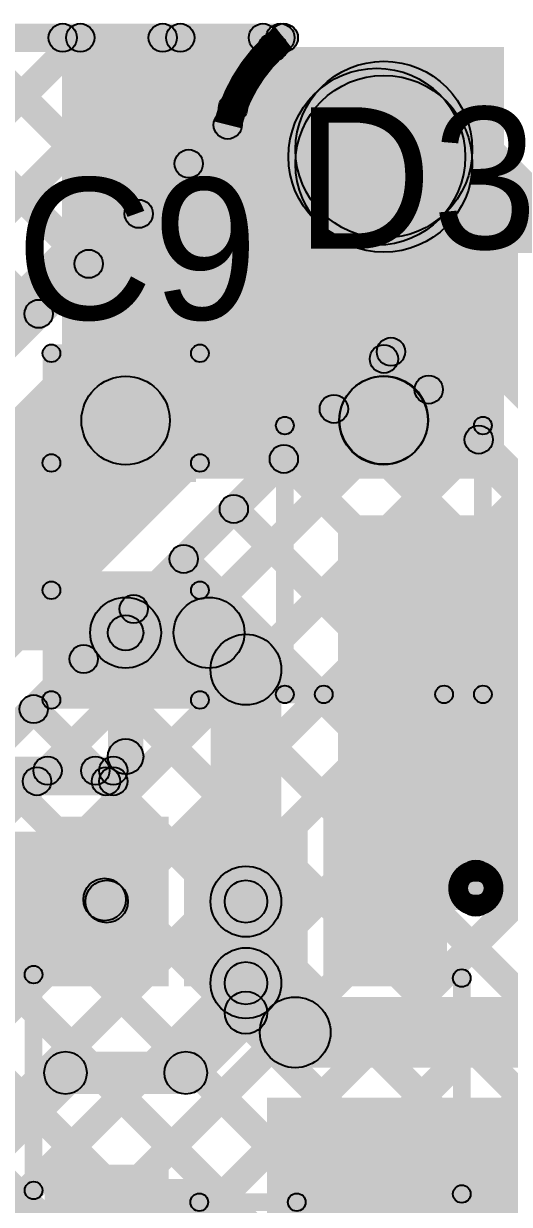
# Model space of a CAD drawing. Header units: millimetres. Extents: x 0.01 to 3.4, y 0.01 to 2.05.
# Drawn here: x 2.3212 to 2.4585, y 0.9458 to 1.2796 of the extents above; entities that cross this region are included whole.
import ezdxf

# ---------------------------------------------------------------- set-up
doc = ezdxf.new("R2010")
doc.units = ezdxf.units.MM
doc.header["$MEASUREMENT"] = 0
for name, color, linetype in [('BottomLayer', 5, 'Continuous'), ('TopLayer', 1, 'Continuous'), ('TopOverlay', 2, 'Continuous'), ('TopPaste', 8, 'Continuous'), ('TopSolder', 216, 'Continuous'), ('ViaHoleLayer', 16, 'Continuous')]:
    doc.layers.add(name, color=color, linetype=linetype)

# ---------------------------------------------------------------- blocks, each defined once
blk = doc.blocks.new('SOT23_5_14')
at = {"layer": 'TopLayer'}
for points in [[(-0.02921, 0.05287), (-0.02921, 0.02587), (-0.06921, 0.02587), (-0.06921, 0.05287)], [(0.06921, 0.05287), (0.06921, 0.02587), (0.02921, 0.02587), (0.02921, 0.05287)], [(-0.02921, 0.0135), (-0.02921, -0.0135), (-0.06921, -0.0135), (-0.06921, 0.0135)], [(-0.02921, -0.02587), (-0.02921, -0.05287), (-0.06921, -0.05287), (-0.06921, -0.02587)], [(0.06921, -0.02587), (0.06921, -0.05287), (0.02921, -0.05287), (0.02921, -0.02587)]]:
    blk.add_hatch(color=1, dxfattribs=at).paths.add_polyline_path(points)
at = {"layer": 'TopOverlay'}
h = blk.add_hatch(color=2, dxfattribs=at)
edge = h.paths.add_edge_path()
edge.add_arc((-0.05581, 0.065), 0.005, 0, 360)
h = blk.add_hatch(color=2, dxfattribs=at)
edge = h.paths.add_edge_path()
edge.add_arc((-0.05019, 0.065), 0.005, 0, 360)
h = blk.add_hatch(color=2, dxfattribs=at)
edge = h.paths.add_edge_path()
edge.add_arc((-0.02756, 0.06102), 0.0025, 0, 360)
for points in [[(0.03346, 0.06352), (0.03346, 0.05852), (-0.02756, 0.05852), (-0.02756, 0.06352)], [(0.03829, -0.01319), (0.03329, -0.01319), (0.03329, 0.01437), (0.03829, 0.01437)], [(0.03246, -0.05752), (0.03246, -0.06252), (-0.02856, -0.06252), (-0.02856, -0.05752)]]:
    blk.add_hatch(color=2, dxfattribs=at).paths.add_polyline_path(points)
h = blk.add_hatch(color=2, dxfattribs=at)
edge = h.paths.add_edge_path()
edge.add_arc((0.03346, 0.06102), 0.0025, 0, 360)
h = blk.add_hatch(color=2, dxfattribs=at)
edge = h.paths.add_edge_path()
edge.add_arc((0.03579, 0.01437), 0.0025, 0, 360)
h = blk.add_hatch(color=2, dxfattribs=at)
edge = h.paths.add_edge_path()
edge.add_arc((0.03579, -0.01319), 0.0025, 0, 360)
h = blk.add_hatch(color=2, dxfattribs=at)
edge = h.paths.add_edge_path()
edge.add_arc((-0.02856, -0.06002), 0.0025, 0, 360)
h = blk.add_hatch(color=2, dxfattribs=at)
edge = h.paths.add_edge_path()
edge.add_arc((0.03246, -0.06002), 0.0025, 0, 360)
at = {"layer": 'TopPaste'}
for points in [[(-0.02921, 0.05287), (-0.02921, 0.02587), (-0.06921, 0.02587), (-0.06921, 0.05287)], [(0.06921, 0.05287), (0.06921, 0.02587), (0.02921, 0.02587), (0.02921, 0.05287)], [(-0.02921, 0.0135), (-0.02921, -0.0135), (-0.06921, -0.0135), (-0.06921, 0.0135)], [(-0.02921, -0.02587), (-0.02921, -0.05287), (-0.06921, -0.05287), (-0.06921, -0.02587)], [(0.06921, -0.02587), (0.06921, -0.05287), (0.02921, -0.05287), (0.02921, -0.02587)]]:
    blk.add_hatch(color=8, dxfattribs=at).paths.add_polyline_path(points)
at = {"layer": 'TopSolder'}
for points in [[(-0.02521, 0.05687), (-0.02521, 0.02187), (-0.07321, 0.02187), (-0.07321, 0.05687)], [(0.07321, 0.05687), (0.07321, 0.02187), (0.02521, 0.02187), (0.02521, 0.05687)], [(-0.02521, 0.0175), (-0.02521, -0.0175), (-0.07321, -0.0175), (-0.07321, 0.0175)], [(-0.02521, -0.02187), (-0.02521, -0.05687), (-0.07321, -0.05687), (-0.07321, -0.02187)], [(0.07321, -0.02187), (0.07321, -0.05687), (0.02521, -0.05687), (0.02521, -0.02187)]]:
    blk.add_hatch(color=216, dxfattribs=at).paths.add_polyline_path(points)
at = {"layer": 'TopOverlay', "const_width": 0.01}
blk.add_lwpolyline([(-0.05019, 0.065, 1), (-0.05581, 0.065, 1)], format="xyb", close=True, dxfattribs=at)
at = {"layer": 'TopOverlay'}
for centre, radius in [((-0.05581, 0.065), 0.005), ((-0.05019, 0.065), 0.005), ((-0.02756, 0.06102), 0.0025), ((0.03346, 0.06102), 0.0025), ((0.03579, 0.01437), 0.0025), ((0.03579, -0.01319), 0.0025), ((-0.02856, -0.06002), 0.0025), ((0.03246, -0.06002), 0.0025)]:
    blk.add_circle(centre, radius, dxfattribs=at)
blk = doc.blocks.new('SDM2U20SD3_7_28')
at = {"layer": 'TopLayer'}
for points in [[(-0.02992, -0.00886), (-0.05315, -0.00886), (-0.05315, 0.00886), (-0.02992, 0.00886)], [(0.05315, -0.00886), (0.02992, -0.00886), (0.02992, 0.00886), (0.05315, 0.00886)]]:
    blk.add_hatch(color=1, dxfattribs=at).paths.add_polyline_path(points)
at = {"layer": 'TopOverlay'}
h = blk.add_hatch(color=2, dxfattribs=at)
edge = h.paths.add_edge_path()
edge.add_arc((-0.036, 0.028), 0.0025, 0, 360)
h = blk.add_hatch(color=2, dxfattribs=at)
edge = h.paths.add_edge_path()
edge.add_arc((-0.036, 0.028), 0.0025, 0, 360)
for points in [[(-0.036, 0.0255), (-0.036, 0.0305), (0.04, 0.0305), (0.04, 0.0255)], [(-0.0385, 0.028), (-0.0335, 0.028), (-0.0335, 0.017), (-0.0385, 0.017)], [(0.04, 0.012), (0.08, 0.012), (0.08, 0.03), (0.04, 0.03)], [(0.056, -0.013), (0.08, -0.013), (0.08, 0.013), (0.056, 0.013)], [(0.04, -0.03), (0.08, -0.03), (0.08, -0.012), (0.04, -0.012)], [(-0.0385, -0.017), (-0.0335, -0.017), (-0.0335, -0.028), (-0.0385, -0.028)], [(-0.036, -0.0305), (-0.036, -0.0255), (0.04, -0.0255), (0.04, -0.0305)]]:
    blk.add_hatch(color=2, dxfattribs=at).paths.add_polyline_path(points)
h = blk.add_hatch(color=2, dxfattribs=at)
edge = h.paths.add_edge_path()
edge.add_arc((0.04, 0.028), 0.0025, 0, 360)
h = blk.add_hatch(color=2, dxfattribs=at)
edge = h.paths.add_edge_path()
edge.add_arc((-0.036, 0.017), 0.0025, 0, 360)
h = blk.add_hatch(color=2, dxfattribs=at)
edge = h.paths.add_edge_path()
edge.add_arc((-0.036, -0.017), 0.0025, 0, 360)
h = blk.add_hatch(color=2, dxfattribs=at)
edge = h.paths.add_edge_path()
edge.add_arc((-0.036, -0.028), 0.0025, 0, 360)
h = blk.add_hatch(color=2, dxfattribs=at)
edge = h.paths.add_edge_path()
edge.add_arc((-0.036, -0.028), 0.0025, 0, 360)
h = blk.add_hatch(color=2, dxfattribs=at)
edge = h.paths.add_edge_path()
edge.add_arc((0.04, -0.028), 0.0025, 0, 360)
at = {"layer": 'TopPaste'}
for points in [[(-0.02992, -0.00886), (-0.05315, -0.00886), (-0.05315, 0.00886), (-0.02992, 0.00886)], [(0.05315, -0.00886), (0.02992, -0.00886), (0.02992, 0.00886), (0.05315, 0.00886)]]:
    blk.add_hatch(color=8, dxfattribs=at).paths.add_polyline_path(points)
at = {"layer": 'TopSolder'}
for points in [[(-0.02592, -0.01286), (-0.05715, -0.01286), (-0.05715, 0.01286), (-0.02592, 0.01286)], [(0.05715, -0.01286), (0.02592, -0.01286), (0.02592, 0.01286), (0.05715, 0.01286)]]:
    blk.add_hatch(color=216, dxfattribs=at).paths.add_polyline_path(points)
at = {"layer": 'TopOverlay'}
for centre in [(-0.036, 0.028), (-0.036, 0.028), (0.04, 0.028), (-0.036, 0.017), (-0.036, -0.017), (-0.036, -0.028), (-0.036, -0.028), (0.04, -0.028)]:
    blk.add_circle(centre, 0.0025, dxfattribs=at)
blk = doc.blocks.new('C__0603_30')
at = {"layer": 'TopLayer'}
for points in [[(-0.015, 0.0175), (-0.015, -0.0175), (-0.045, -0.0175), (-0.045, 0.0175)], [(0.045, 0.0175), (0.045, -0.0175), (0.015, -0.0175), (0.015, 0.0175)]]:
    blk.add_hatch(color=1, dxfattribs=at).paths.add_polyline_path(points)
at = {"layer": 'TopOverlay'}
h = blk.add_hatch(color=2, dxfattribs=at)
edge = h.paths.add_edge_path()
edge.add_arc((-0.049, 0.021), 0.0025, 0, 360)
h = blk.add_hatch(color=2, dxfattribs=at)
edge = h.paths.add_edge_path()
edge.add_arc((-0.049, 0.021), 0.0025, 0, 360)
for points in [[(-0.018, 0.0235), (-0.018, 0.0185), (-0.049, 0.0185), (-0.049, 0.0235)], [(0.049, 0.0235), (0.049, 0.0185), (0.018, 0.0185), (0.018, 0.0235)], [(-0.0465, -0.021), (-0.0515, -0.021), (-0.0515, 0.021), (-0.0465, 0.021)], [(0.0515, -0.021), (0.0465, -0.021), (0.0465, 0.021), (0.0515, 0.021)], [(-0.018, -0.0185), (-0.018, -0.0235), (-0.049, -0.0235), (-0.049, -0.0185)], [(0.049, -0.0185), (0.049, -0.0235), (0.018, -0.0235), (0.018, -0.0185)]]:
    blk.add_hatch(color=2, dxfattribs=at).paths.add_polyline_path(points)
h = blk.add_hatch(color=2, dxfattribs=at)
edge = h.paths.add_edge_path()
edge.add_arc((-0.018, 0.021), 0.0025, 0, 360)
h = blk.add_hatch(color=2, dxfattribs=at)
edge = h.paths.add_edge_path()
edge.add_arc((0.018, 0.021), 0.0025, 0, 360)
h = blk.add_hatch(color=2, dxfattribs=at)
edge = h.paths.add_edge_path()
edge.add_arc((0.049, 0.021), 0.0025, 0, 360)
h = blk.add_hatch(color=2, dxfattribs=at)
edge = h.paths.add_edge_path()
edge.add_arc((0.049, 0.021), 0.0025, 0, 360)
h = blk.add_hatch(color=2, dxfattribs=at)
edge = h.paths.add_edge_path()
edge.add_arc((-0.049, -0.021), 0.0025, 0, 360)
h = blk.add_hatch(color=2, dxfattribs=at)
edge = h.paths.add_edge_path()
edge.add_arc((-0.049, -0.021), 0.0025, 0, 360)
h = blk.add_hatch(color=2, dxfattribs=at)
edge = h.paths.add_edge_path()
edge.add_arc((-0.018, -0.021), 0.0025, 0, 360)
h = blk.add_hatch(color=2, dxfattribs=at)
edge = h.paths.add_edge_path()
edge.add_arc((0.018, -0.021), 0.0025, 0, 360)
h = blk.add_hatch(color=2, dxfattribs=at)
edge = h.paths.add_edge_path()
edge.add_arc((0.049, -0.021), 0.0025, 0, 360)
h = blk.add_hatch(color=2, dxfattribs=at)
edge = h.paths.add_edge_path()
edge.add_arc((0.049, -0.021), 0.0025, 0, 360)
at = {"layer": 'TopPaste'}
for points in [[(-0.015, 0.0175), (-0.015, -0.0175), (-0.045, -0.0175), (-0.045, 0.0175)], [(0.045, 0.0175), (0.045, -0.0175), (0.015, -0.0175), (0.015, 0.0175)]]:
    blk.add_hatch(color=8, dxfattribs=at).paths.add_polyline_path(points)
at = {"layer": 'TopSolder'}
for points in [[(-0.01264, 0.01986), (-0.01264, -0.01986), (-0.04736, -0.01986), (-0.04736, 0.01986)], [(0.04736, 0.01986), (0.04736, -0.01986), (0.01264, -0.01986), (0.01264, 0.01986)]]:
    blk.add_hatch(color=216, dxfattribs=at).paths.add_polyline_path(points)
at = {"layer": 'TopOverlay'}
for centre in [(-0.049, 0.021), (-0.049, 0.021), (-0.018, 0.021), (0.018, 0.021), (0.049, 0.021), (0.049, 0.021), (-0.049, -0.021), (-0.049, -0.021), (-0.018, -0.021), (0.018, -0.021), (0.049, -0.021), (0.049, -0.021)]:
    blk.add_circle(centre, 0.0025, dxfattribs=at)

msp = doc.modelspace()

# ---------------------------------------------------------------- hatches: boundary and pattern name
at = {"layer": 'BottomLayer'}
for points in [[(2.21979, 1.27163), (2.21979, 1.27963), (2.39471, 1.27963), (2.39471, 1.27163)], [(2.14383, 1.04837), (2.13817, 1.05403), (2.3626, 1.27846), (2.36826, 1.2728)], [(2.14383, 1.02009), (2.13817, 1.02575), (2.39089, 1.27846), (2.39654, 1.2728)], [(2.14383, 1.07666), (2.13817, 1.08231), (2.33432, 1.27846), (2.33998, 1.2728)], [(2.24454, 1.2728), (2.25019, 1.27846), (2.32825, 1.2004), (2.32259, 1.19475)], [(2.27282, 1.2728), (2.27848, 1.27846), (2.34239, 1.21455), (2.33674, 1.20889)], [(2.30111, 1.2728), (2.30676, 1.27846), (2.35653, 1.22869), (2.35088, 1.22303)], [(2.32939, 1.2728), (2.33505, 1.27846), (2.37068, 1.24283), (2.36502, 1.23717)], [(2.35767, 1.2728), (2.36333, 1.27846), (2.38316, 1.25863), (2.37751, 1.25297)], [(2.38596, 1.2728), (2.39161, 1.27846), (2.39438, 1.2757), (2.38872, 1.27004)], [(2.43868, 1.22432), (2.40332, 1.25968), (2.40532, 1.26168), (2.44068, 1.22632)], [(2.40532, 1.22632), (2.44068, 1.26168), (2.86718, 0.83518), (2.83182, 0.79982)], [(2.25868, 1.04032), (2.22332, 1.07568), (2.40532, 1.25768), (2.44068, 1.22232)], [(2.21625, 1.08275), (2.21059, 1.08841), (2.37603, 1.25384), (2.38169, 1.24818)], [(2.28283, 1.03902), (2.27717, 1.04467), (2.42217, 1.18967), (2.42783, 1.18402)], [(2.42217, 1.18402), (2.42783, 1.18967), (2.80809, 0.80941), (2.80243, 0.80376)], [(2.42017, 1.18202), (2.42583, 1.18768), (2.80996, 0.80355), (2.8043, 0.79789)], [(2.28283, 1.01767), (2.27717, 1.02332), (2.43285, 1.179), (2.4385, 1.17334)], [(2.40603, 1.16788), (2.41169, 1.17353), (2.96278, 0.62245), (2.95712, 0.61679)], [(2.28747, 0.99402), (2.28181, 0.99968), (2.44699, 1.16486), (2.45265, 1.1592)], [(2.39189, 1.15374), (2.39755, 1.15939), (2.94854, 0.6084), (2.94288, 0.60274)], [(2.28611, 0.96438), (2.28046, 0.97004), (2.46113, 1.15071), (2.46679, 1.14506)], [(2.37775, 1.13959), (2.3834, 1.14525), (2.94146, 0.5872), (2.9358, 0.58154)], [(2.14383, 0.79381), (2.13817, 0.79947), (2.47527, 1.13657), (2.48093, 1.13092)], [(2.36361, 1.12545), (2.36926, 1.13111), (2.94783, 0.55254), (2.94217, 0.54688)], [(2.14383, 0.76553), (2.13817, 0.77119), (2.48942, 1.12243), (2.49507, 1.11677)], [(2.34946, 1.11131), (2.35512, 1.11697), (2.94783, 0.52426), (2.94217, 0.5186)], [(2.14383, 0.73725), (2.13817, 0.7429), (2.50356, 1.10829), (2.50921, 1.10263)], [(2.33532, 1.09717), (2.34098, 1.10282), (2.94783, 0.49597), (2.94217, 0.49032)], [(2.14383, 0.70896), (2.13817, 0.71462), (2.5177, 1.09415), (2.52336, 1.08849)], [(2.32118, 1.08302), (2.32684, 1.08868), (2.94783, 0.46769), (2.94217, 0.46203)], [(2.14383, 0.68068), (2.13817, 0.68633), (2.53184, 1.08), (2.5375, 1.07435)], [(2.30704, 1.06888), (2.31269, 1.07454), (2.94783, 0.4394), (2.94217, 0.43375)], [(2.14383, 0.65239), (2.13817, 0.65805), (2.54598, 1.06586), (2.55164, 1.0602)], [(2.2929, 1.05474), (2.29855, 1.0604), (2.94783, 0.41112), (2.94217, 0.40547)], [(2.14383, 0.62411), (2.13817, 0.62976), (2.56013, 1.05172), (2.56578, 1.04606)], [(2.27875, 1.0406), (2.28441, 1.04626), (2.94201, 0.38866), (2.93635, 0.383)], [(2.27717, 1.0139), (2.28283, 1.01955), (3.26355, 0.03883), (3.2579, 0.03317)], [(2.28362, 0.97916), (2.28928, 0.98482), (3.23527, 0.03883), (3.22961, 0.03317)]]:
    msp.add_hatch(color=5, dxfattribs=at).paths.add_polyline_path(points)
h = msp.add_hatch(color=5, dxfattribs=at)
edge = h.paths.add_edge_path()
edge.add_arc((2.33222, 1.27563), 0.004, 0, 360)
h = msp.add_hatch(color=5, dxfattribs=at)
edge = h.paths.add_edge_path()
edge.add_arc((2.33715, 1.27563), 0.004, 0, 360)
h = msp.add_hatch(color=5, dxfattribs=at)
edge = h.paths.add_edge_path()
edge.add_arc((2.3605, 1.27563), 0.004, 0, 360)
h = msp.add_hatch(color=5, dxfattribs=at)
edge = h.paths.add_edge_path()
edge.add_arc((2.36543, 1.27563), 0.004, 0, 360)
h = msp.add_hatch(color=5, dxfattribs=at)
edge = h.paths.add_edge_path()
edge.add_arc((2.38879, 1.27563), 0.004, 0, 360)
h = msp.add_hatch(color=5, dxfattribs=at)
edge = h.paths.add_edge_path()
edge.add_arc((2.39372, 1.27563), 0.004, 0, 360)
h = msp.add_hatch(color=5, dxfattribs=at)
edge = h.paths.add_edge_path()
edge.add_arc((2.39471, 1.27563), 0.004, 0, 360)
h = msp.add_hatch(color=5, dxfattribs=at)
edge = h.paths.add_edge_path()
edge.add_arc((2.39471, 1.27563), 0.004, 0, 360)
h = msp.add_hatch(color=5, dxfattribs=at)
edge = h.paths.add_edge_path()
edge.add_arc((2.39155, 1.27287), 0.004, 0, 360)
h = msp.add_hatch(color=5, dxfattribs=at)
edge = h.paths.add_edge_path()
edge.add_arc((2.423, 1.24), 0.0315, 0, 360)
h = msp.add_hatch(color=5, dxfattribs=at)
edge = h.paths.add_edge_path()
edge.add_arc((2.423, 1.244), 0.025, 0, 360)
h = msp.add_hatch(color=5, dxfattribs=at)
edge = h.paths.add_edge_path()
edge.add_arc((2.423, 1.244), 0.025, 0, 360)
h = msp.add_hatch(color=5, dxfattribs=at)
edge = h.paths.add_edge_path()
edge.add_arc((2.421, 1.242), 0.025, 0, 360)
h = msp.add_hatch(color=5, dxfattribs=at)
edge = h.paths.add_edge_path()
edge.add_arc((2.423, 1.24), 0.025, 0, 360)
h = msp.add_hatch(color=5, dxfattribs=at)
edge = h.paths.add_edge_path()
edge.add_arc((2.38034, 1.2558), 0.004, 0, 360)
h = msp.add_hatch(color=5, dxfattribs=at)
edge = h.paths.add_edge_path()
edge.add_arc((2.37886, 1.25101), 0.004, 0, 360)
h = msp.add_hatch(color=5, dxfattribs=at)
edge = h.paths.add_edge_path()
edge.add_arc((2.37886, 1.25101), 0.004, 0, 360)
h = msp.add_hatch(color=5, dxfattribs=at)
edge = h.paths.add_edge_path()
edge.add_arc((2.36785, 1.24), 0.004, 0, 360)
h = msp.add_hatch(color=5, dxfattribs=at)
edge = h.paths.add_edge_path()
edge.add_arc((2.35371, 1.22586), 0.004, 0, 360)
h = msp.add_hatch(color=5, dxfattribs=at)
edge = h.paths.add_edge_path()
edge.add_arc((2.33956, 1.21172), 0.004, 0, 360)
h = msp.add_hatch(color=5, dxfattribs=at)
edge = h.paths.add_edge_path()
edge.add_arc((2.32542, 1.19758), 0.004, 0, 360)
h = msp.add_hatch(color=5, dxfattribs=at)
edge = h.paths.add_edge_path()
edge.add_arc((2.423, 1.18485), 0.004, 0, 360)
h = msp.add_hatch(color=5, dxfattribs=at)
edge = h.paths.add_edge_path()
edge.add_arc((2.425, 1.18685), 0.004, 0, 360)
h = msp.add_hatch(color=5, dxfattribs=at)
edge = h.paths.add_edge_path()
edge.add_arc((2.425, 1.18685), 0.004, 0, 360)
h = msp.add_hatch(color=5, dxfattribs=at)
edge = h.paths.add_edge_path()
edge.add_arc((2.43568, 1.17617), 0.004, 0, 360)
h = msp.add_hatch(color=5, dxfattribs=at)
edge = h.paths.add_edge_path()
edge.add_arc((2.40886, 1.17071), 0.004, 0, 360)
h = msp.add_hatch(color=5, dxfattribs=at)
edge = h.paths.add_edge_path()
edge.add_arc((2.44982, 1.16203), 0.004, 0, 360)
h = msp.add_hatch(color=5, dxfattribs=at)
edge = h.paths.add_edge_path()
edge.add_arc((2.39472, 1.15656), 0.004, 0, 360)
h = msp.add_hatch(color=5, dxfattribs=at)
edge = h.paths.add_edge_path()
edge.add_arc((2.38058, 1.14242), 0.004, 0, 360)
h = msp.add_hatch(color=5, dxfattribs=at)
edge = h.paths.add_edge_path()
edge.add_arc((2.36643, 1.12828), 0.004, 0, 360)
h = msp.add_hatch(color=5, dxfattribs=at)
edge = h.paths.add_edge_path()
edge.add_arc((2.35229, 1.11414), 0.004, 0, 360)
h = msp.add_hatch(color=5, dxfattribs=at)
edge = h.paths.add_edge_path()
edge.add_arc((2.33815, 1.1), 0.004, 0, 360)
h = msp.add_hatch(color=5, dxfattribs=at)
edge = h.paths.add_edge_path()
edge.add_arc((2.32401, 1.08585), 0.004, 0, 360)
at = {"layer": 'TopLayer'}
for points in [[(2.332, 1.151), (2.457, 1.151), (2.457, 1.273), (2.332, 1.273)], [(2.35, 1.15493), (2.35, 1.17993), (2.42289, 1.17993), (2.42289, 1.15493)], [(2.43173, 1.15859), (2.41405, 1.17626), (2.41416, 1.17637), (2.43184, 1.1587)], [(2.70142, 1.029), (2.70142, 1.14061), (2.41, 1.14061), (2.41, 1.029)], [(2.35, 1.09743), (2.35, 1.11743), (2.37357, 1.11743), (2.37357, 1.09743)], [(2.3125, 1.10243), (2.3125, 1.11243), (2.35, 1.11243), (2.35, 1.10243)], [(2.3665, 1.10035), (2.38065, 1.1145), (2.39107, 1.10407), (2.37693, 1.08993)], [(2.355, 1.07243), (2.345, 1.07243), (2.345, 1.10743), (2.355, 1.10743)], [(2.394, 1.03143), (2.374, 1.03143), (2.374, 1.097), (2.394, 1.097)], [(2.3085, 1.06443), (2.3085, 1.07243), (2.3465, 1.07243), (2.3465, 1.06443)], [(2.31713, 1.06143), (2.31713, 1.06943), (2.3465, 1.06943), (2.3465, 1.06143)], [(2.32776, 1.0626), (2.3221, 1.06825), (2.3251, 1.07125), (2.33076, 1.0656)], [(2.33861, 1.0656), (2.34426, 1.07125), (2.34726, 1.06825), (2.34161, 1.0626)], [(2.3505, 1.06543), (2.3425, 1.06543), (2.3425, 1.06843), (2.3505, 1.06843)], [(2.35842, 1.01021), (2.35842, 1.05121), (2.281, 1.05121), (2.281, 1.01021)], [(2.33981, 1.02776), (2.3483, 1.03624), (2.34887, 1.03567), (2.34039, 1.02718)], [(2.39, 1.00836), (2.378, 1.00836), (2.378, 1.03143), (2.39, 1.03143)], [(2.37693, 1.00129), (2.39107, 1.01543), (2.405, 1.0015), (2.39086, 0.98735)], [(2.39, 1), (2.378, 1), (2.378, 1.00836), (2.39, 1.00836)], [(2.37124, 0.97876), (2.36276, 0.98724), (2.37976, 1.00424), (2.38824, 0.99576)], [(2.39793, 0.98443), (2.39793, 1.00443), (2.484, 1.00443), (2.484, 0.98443)], [(2.333, 0.977), (2.333, 0.989), (2.367, 0.989), (2.367, 0.977)], [(2.31607, 0.95758), (2.30758, 0.96607), (2.32876, 0.98724), (2.33724, 0.97876)], [(2.39, 0.877), (2.777, 0.877), (2.777, 0.976), (2.39, 0.976)], [(2.332, 0.876), (2.38, 0.876), (2.38, 0.953), (2.332, 0.953)]]:
    msp.add_hatch(color=1, dxfattribs=at).paths.add_polyline_path(points)
h = msp.add_hatch(color=1, dxfattribs=at)
edge = h.paths.add_edge_path()
edge.add_arc((2.423, 1.24), 0.0315, 0, 360)
h = msp.add_hatch(color=1, dxfattribs=at)
edge = h.paths.add_edge_path()
edge.add_arc((2.35, 1.16743), 0.0125, 0, 360)
h = msp.add_hatch(color=1, dxfattribs=at)
edge = h.paths.add_edge_path()
edge.add_arc((2.42289, 1.16743), 0.0125, 0, 360)
h = msp.add_hatch(color=1, dxfattribs=at)
edge = h.paths.add_edge_path()
edge.add_arc((2.42289, 1.16743), 0.0125, 0, 360)
h = msp.add_hatch(color=1, dxfattribs=at)
edge = h.paths.add_edge_path()
edge.add_arc((2.423, 1.16754), 0.0125, 0, 360)
h = msp.add_hatch(color=1, dxfattribs=at)
edge = h.paths.add_edge_path()
edge.add_arc((2.35, 1.10743), 0.01, 0, 360)
h = msp.add_hatch(color=1, dxfattribs=at)
edge = h.paths.add_edge_path()
edge.add_arc((2.37357, 1.10743), 0.01, 0, 360)
h = msp.add_hatch(color=1, dxfattribs=at)
edge = h.paths.add_edge_path()
edge.add_arc((2.37357, 1.10743), 0.01, 0, 360)
h = msp.add_hatch(color=1, dxfattribs=at)
edge = h.paths.add_edge_path()
edge.add_arc((2.35, 1.10743), 0.005, 0, 360)
h = msp.add_hatch(color=1, dxfattribs=at)
edge = h.paths.add_edge_path()
edge.add_arc((2.35, 1.10743), 0.005, 0, 360)
h = msp.add_hatch(color=1, dxfattribs=at)
edge = h.paths.add_edge_path()
edge.add_arc((2.384, 1.097), 0.01, 0, 360)
h = msp.add_hatch(color=1, dxfattribs=at)
edge = h.paths.add_edge_path()
edge.add_arc((2.384, 1.097), 0.01, 0, 360)
h = msp.add_hatch(color=1, dxfattribs=at)
edge = h.paths.add_edge_path()
edge.add_arc((2.35, 1.07243), 0.005, 0, 360)
h = msp.add_hatch(color=1, dxfattribs=at)
edge = h.paths.add_edge_path()
edge.add_arc((2.32793, 1.06843), 0.004, 0, 360)
h = msp.add_hatch(color=1, dxfattribs=at)
edge = h.paths.add_edge_path()
edge.add_arc((2.34143, 1.06843), 0.004, 0, 360)
h = msp.add_hatch(color=1, dxfattribs=at)
edge = h.paths.add_edge_path()
edge.add_arc((2.3465, 1.06843), 0.004, 0, 360)
h = msp.add_hatch(color=1, dxfattribs=at)
edge = h.paths.add_edge_path()
edge.add_arc((2.3465, 1.06843), 0.004, 0, 360)
h = msp.add_hatch(color=1, dxfattribs=at)
edge = h.paths.add_edge_path()
edge.add_arc((2.32493, 1.06543), 0.004, 0, 360)
h = msp.add_hatch(color=1, dxfattribs=at)
edge = h.paths.add_edge_path()
edge.add_arc((2.34443, 1.06543), 0.004, 0, 360)
h = msp.add_hatch(color=1, dxfattribs=at)
edge = h.paths.add_edge_path()
edge.add_arc((2.3465, 1.06543), 0.004, 0, 360)
h = msp.add_hatch(color=1, dxfattribs=at)
edge = h.paths.add_edge_path()
edge.add_arc((2.3465, 1.06543), 0.004, 0, 360)
h = msp.add_hatch(color=1, dxfattribs=at)
edge = h.paths.add_edge_path()
edge.add_arc((2.384, 1.03143), 0.01, 0, 360)
h = msp.add_hatch(color=1, dxfattribs=at)
edge = h.paths.add_edge_path()
edge.add_arc((2.34406, 1.032), 0.006, 0, 360)
h = msp.add_hatch(color=1, dxfattribs=at)
edge = h.paths.add_edge_path()
edge.add_arc((2.34463, 1.03143), 0.006, 0, 360)
h = msp.add_hatch(color=1, dxfattribs=at)
edge = h.paths.add_edge_path()
edge.add_arc((2.384, 1.03143), 0.006, 0, 360)
h = msp.add_hatch(color=1, dxfattribs=at)
edge = h.paths.add_edge_path()
edge.add_arc((2.384, 1.00836), 0.01, 0, 360)
h = msp.add_hatch(color=1, dxfattribs=at)
edge = h.paths.add_edge_path()
edge.add_arc((2.384, 1.00836), 0.006, 0, 360)
h = msp.add_hatch(color=1, dxfattribs=at)
edge = h.paths.add_edge_path()
edge.add_arc((2.384, 1.00836), 0.006, 0, 360)
h = msp.add_hatch(color=1, dxfattribs=at)
edge = h.paths.add_edge_path()
edge.add_arc((2.384, 1), 0.006, 0, 360)
h = msp.add_hatch(color=1, dxfattribs=at)
edge = h.paths.add_edge_path()
edge.add_arc((2.384, 1), 0.006, 0, 360)
h = msp.add_hatch(color=1, dxfattribs=at)
edge = h.paths.add_edge_path()
edge.add_arc((2.39793, 0.99443), 0.01, 0, 360)
h = msp.add_hatch(color=1, dxfattribs=at)
edge = h.paths.add_edge_path()
edge.add_arc((2.39793, 0.99443), 0.01, 0, 360)
h = msp.add_hatch(color=1, dxfattribs=at)
edge = h.paths.add_edge_path()
edge.add_arc((2.333, 0.983), 0.006, 0, 360)
h = msp.add_hatch(color=1, dxfattribs=at)
edge = h.paths.add_edge_path()
edge.add_arc((2.333, 0.983), 0.006, 0, 360)
h = msp.add_hatch(color=1, dxfattribs=at)
edge = h.paths.add_edge_path()
edge.add_arc((2.367, 0.983), 0.006, 0, 360)
h = msp.add_hatch(color=1, dxfattribs=at)
edge = h.paths.add_edge_path()
edge.add_arc((2.367, 0.983), 0.006, 0, 360)
at = {"layer": 'ViaHoleLayer'}
h = msp.add_hatch(color=16, dxfattribs=at)
edge = h.paths.add_edge_path()
edge.add_arc((2.423, 1.24), 0.01575, 0, 360)

# ---------------------------------------------------------------- linework, layer by layer
at = {"layer": 'BottomLayer', "const_width": 0.008}
msp.add_lwpolyline([(2.37886, 1.25101, -0.165316), (2.39471, 1.27563)], format="xyb", dxfattribs=at)
at = {"layer": 'BottomLayer'}
for centre, radius in [((2.33222, 1.27563), 0.004), ((2.33715, 1.27563), 0.004), ((2.3605, 1.27563), 0.004), ((2.36543, 1.27563), 0.004), ((2.38879, 1.27563), 0.004), ((2.39372, 1.27563), 0.004), ((2.39471, 1.27563), 0.004), ((2.39471, 1.27563), 0.004), ((2.39155, 1.27287), 0.004), ((2.423, 1.244), 0.025), ((2.423, 1.244), 0.025), ((2.421, 1.242), 0.025), ((2.423, 1.24), 0.025), ((2.38034, 1.2558), 0.004), ((2.37886, 1.25101), 0.004), ((2.37886, 1.25101), 0.004), ((2.36785, 1.24), 0.004), ((2.35371, 1.22586), 0.004), ((2.33956, 1.21172), 0.004), ((2.32542, 1.19758), 0.004), ((2.423, 1.18485), 0.004), ((2.425, 1.18685), 0.004), ((2.425, 1.18685), 0.004), ((2.43568, 1.17617), 0.004), ((2.40886, 1.17071), 0.004), ((2.44982, 1.16203), 0.004), ((2.39472, 1.15656), 0.004), ((2.38058, 1.14242), 0.004), ((2.36643, 1.12828), 0.004), ((2.35229, 1.11414), 0.004), ((2.33815, 1.1), 0.004), ((2.32401, 1.08585), 0.004)]:
    msp.add_circle(centre, radius, dxfattribs=at)
at = {"layer": 'TopLayer'}
for centre, radius in [((2.35, 1.16743), 0.0125), ((2.42289, 1.16743), 0.0125), ((2.42289, 1.16743), 0.0125), ((2.423, 1.16754), 0.0125), ((2.35, 1.10743), 0.01), ((2.37357, 1.10743), 0.01), ((2.37357, 1.10743), 0.01), ((2.35, 1.10743), 0.005), ((2.35, 1.10743), 0.005), ((2.384, 1.097), 0.01), ((2.384, 1.097), 0.01), ((2.35, 1.07243), 0.005), ((2.32793, 1.06843), 0.004), ((2.34143, 1.06843), 0.004), ((2.3465, 1.06843), 0.004), ((2.3465, 1.06843), 0.004), ((2.32493, 1.06543), 0.004), ((2.34443, 1.06543), 0.004), ((2.3465, 1.06543), 0.004), ((2.3465, 1.06543), 0.004), ((2.384, 1.03143), 0.01), ((2.34406, 1.032), 0.006), ((2.34463, 1.03143), 0.006), ((2.384, 1.03143), 0.006), ((2.384, 1.00836), 0.01), ((2.384, 1.00836), 0.006), ((2.384, 1.00836), 0.006), ((2.384, 1), 0.006), ((2.384, 1), 0.006), ((2.39793, 0.99443), 0.01), ((2.39793, 0.99443), 0.01), ((2.333, 0.983), 0.006), ((2.333, 0.983), 0.006), ((2.367, 0.983), 0.006), ((2.367, 0.983), 0.006)]:
    msp.add_circle(centre, radius, dxfattribs=at)

# ---------------------------------------------------------------- block references
for name, p, rotation in [('SDM2U20SD3_7_28', (2.423, 1.126), 90), ('C__0603_30', (2.35, 1.13743), 270), ('SOT23_5_14', (2.384, 0.98221), 270)]:
    msp.add_blockref(name, p, dxfattribs=dict(rotation=rotation))

# ---------------------------------------------------------------- texts
at = {"layer": 'TopOverlay'}
for s, p in [('D3', (2.398, 1.216)), ('C9', (2.319, 1.196))]:
    msp.add_text(s, height=0.04, dxfattribs=at).set_placement(p)

doc.saveas('drawing.dxf')
